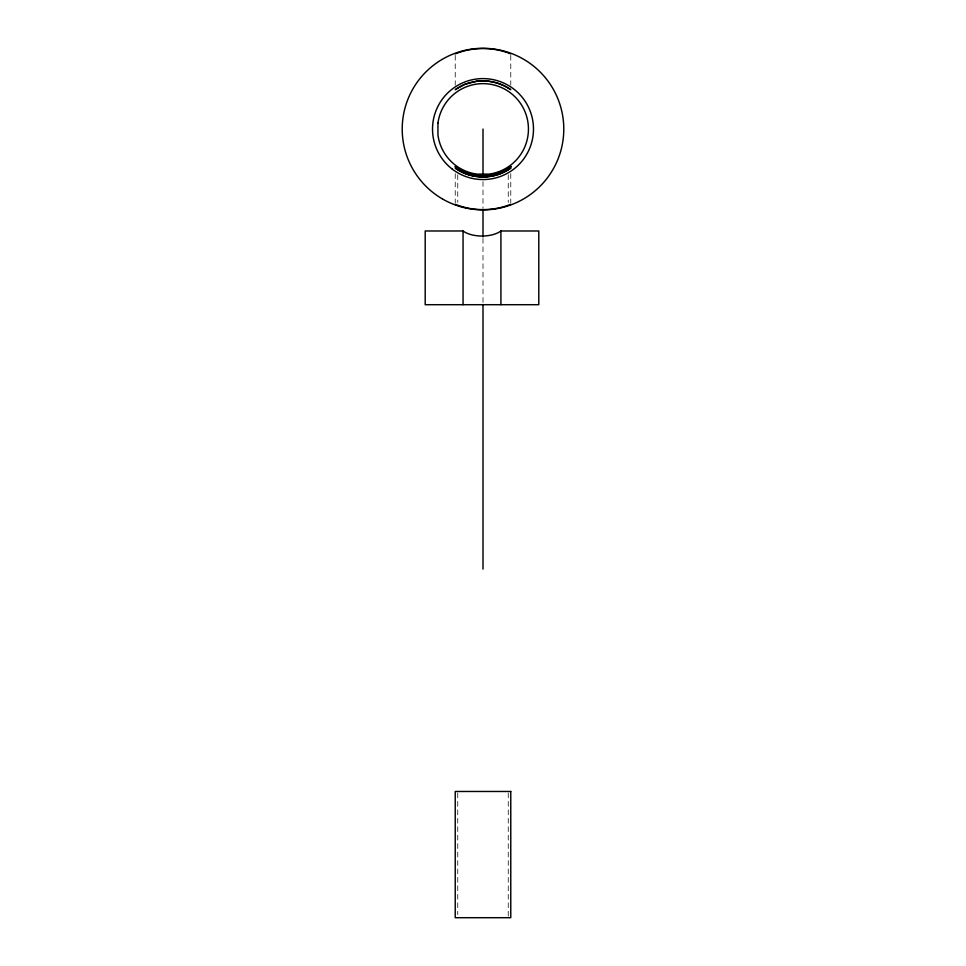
<?xml version="1.0" encoding="UTF-8"?>
<svg xmlns="http://www.w3.org/2000/svg" width="966" height="966" viewBox="0 0 966 966"><rect width="100%" height="100%" fill="white"/><g stroke="black" fill="none" stroke-linecap="round" stroke-linejoin="round"><path stroke-width="0.72" stroke-dasharray="4.83 3.62" d="M510.772 55.388L510.772 85.225M510.772 173.639L510.772 202.812M508.249 174.761L508.249 202.401M508.249 792.977L508.249 917.7M483 181.572L483 208.366M483 238.409L483 303.01M457.751 174.761L457.751 202.401M457.751 792.977L457.751 914.693M455.228 55.388L455.228 85.225M455.228 173.639L455.228 202.812"/><path stroke-width="1.45" d="M455.228 53.891C472.591 46.766 493.409 46.766 510.772 53.891M510.772 204.261C493.409 211.397 472.591 211.397 455.228 204.261M475.815 81.434L464.513 84.428L455.228 89.705C471.263 77.872 494.64 78.222 510.772 89.705C500.835 82.774 488.711 79.864 476.685 80.999M463.052 230.983L425.197 230.983L425.197 304.701L538.787 304.701L538.787 230.983L500.919 230.983A22.798 11.399 0 0 1 463.052 230.983L463.052 304.701M500.919 230.983L500.919 304.701M483 129.082L483 174.134M483 209.864L483 236.899M483 304.519L483 569.083M437.948 123.141L437.948 134.999A45.438 45.438 0 0 0 477.059 174.134L488.917 174.134A45.438 45.438 0 0 0 528.402 127.114A45.438 45.438 0 0 0 484.992 83.68A45.438 45.438 0 0 0 437.948 123.141M510.772 166.357C494.713 178.565 471.287 178.408 455.228 166.345C471.42 178.215 494.568 178.203 510.772 166.357M510.772 166.925C494.725 178.988 471.275 179 455.228 166.925C471.444 178.77 494.556 178.662 510.772 166.925M508.249 168.941L501.209 173.071L489.533 176.223C478.544 177.309 466.88 175.486 457.751 168.941C472.603 178.831 493.397 178.831 508.249 168.941M510.772 168.072C494.701 179.978 471.299 179.905 455.228 168.072C471.444 179.761 494.544 179.64 510.772 168.072M510.772 791.48L455.228 791.48L455.228 917.7L510.772 917.7L510.772 791.48M442.609 199.044A80.782 80.782 0 0 0 563.782 129.082A80.782 80.782 0 0 0 442.609 59.119A80.782 80.782 0 0 0 442.609 199.044M452.257 169.122A50.486 50.486 0 0 0 533.051 135.687A50.486 50.486 0 0 0 463.692 82.436A50.486 50.486 0 0 0 452.257 169.122"/></g></svg>
